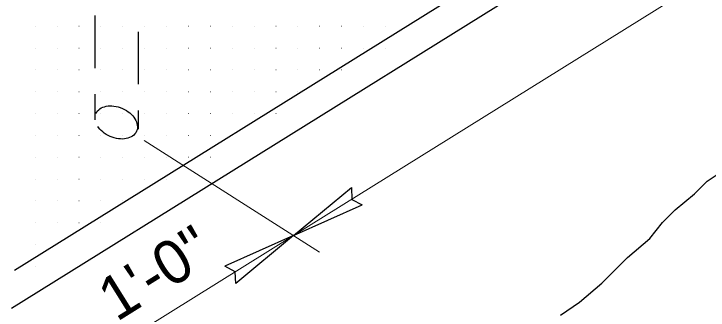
# Model space of a CAD drawing. Extents: x 1377 to 5086, y 253 to 2921.
# Drawn here: x 2147 to 2337.5, y 1696.4 to 1777.8 of the extents above; entities that cross this region are included whole.
import ezdxf

# ---------------------------------------------------------------- set-up
doc = ezdxf.new("R2010")
doc.units = 0
doc.header["$LTSCALE"] = 4.8
doc.linetypes.add('LONG_DASHED', pattern=[7.5, 6, -1.5])
doc.linetypes.add('MEDIUM_DASHED', pattern=[4.5, 3, -1.5])
doc.layers.add('1', color=7, linetype='Continuous', lineweight=13)

msp = doc.modelspace()

# ---------------------------------------------------------------- linework, layer by layer
at = {"layer": '1', "lineweight": 25}
for p, q in [((2147.191, 1707.401), (2692.641, 2047.477)), ((2146.412, 1696.997), (2692.514, 2037.478)), ((2223.752, 1716.906), (2239.608, 1730.099)), ((2223.752, 1716.906), (2242.579, 1725.334)), ((2223.734, 1716.918), (2204.907, 1708.488)), ((2223.734, 1716.918), (2207.878, 1703.723))]:
    msp.add_line(p, q, dxfattribs=at)
at = {"layer": '1', "linetype": 'MEDIUM_DASHED', "lineweight": 25}
for p, q in [((2169.262, 1798.923), (2169.262, 1748.681)), ((2181.12, 1794.478), (2181.12, 1746.124))]:
    msp.add_line(p, q, dxfattribs=at)
at = {"layer": '1'}
for p, q in [((2152.848, 1774.429), (2152.878, 1774.429)), ((2152.878, 1774.429), (2152.908, 1774.429)), ((2158.878, 1774.429), (2158.908, 1774.429)), ((2164.878, 1774.429), (2164.908, 1774.429)), ((2170.878, 1774.429), (2170.908, 1774.429)), ((2176.878, 1774.429), (2176.908, 1774.429)), ((2182.878, 1774.429), (2182.908, 1774.429)), ((2188.878, 1774.429), (2188.908, 1774.429)), ((2194.878, 1774.429), (2194.908, 1774.429)), ((2194.908, 1774.429), (2194.938, 1774.429)), ((2200.908, 1774.429), (2200.938, 1774.429)), ((2206.908, 1774.429), (2206.938, 1774.429)), ((2212.908, 1774.429), (2212.938, 1774.429)), ((2218.908, 1774.429), (2218.938, 1774.429)), ((2224.908, 1774.429), (2224.938, 1774.429)), ((2230.908, 1774.429), (2230.938, 1774.429)), ((2236.908, 1774.429), (2236.938, 1774.429)), ((2236.938, 1774.429), (2236.968, 1774.429)), ((2242.938, 1774.429), (2242.968, 1774.429)), ((2248.938, 1774.429), (2248.968, 1774.429)), ((2254.938, 1774.429), (2254.968, 1774.429)), ((2152.848, 1768.429), (2152.878, 1768.429)), ((2152.878, 1768.429), (2152.908, 1768.429)), ((2158.878, 1768.429), (2158.908, 1768.429)), ((2164.878, 1768.429), (2164.908, 1768.429)), ((2170.878, 1768.429), (2170.908, 1768.429)), ((2176.878, 1768.429), (2176.908, 1768.429)), ((2182.878, 1768.429), (2182.908, 1768.429)), ((2188.878, 1768.429), (2188.908, 1768.429)), ((2194.878, 1768.429), (2194.908, 1768.429)), ((2194.908, 1768.429), (2194.938, 1768.429)), ((2200.908, 1768.429), (2200.938, 1768.429)), ((2206.908, 1768.429), (2206.938, 1768.429)), ((2212.908, 1768.429), (2212.938, 1768.429)), ((2218.908, 1768.429), (2218.938, 1768.429)), ((2224.908, 1768.429), (2224.938, 1768.429)), ((2230.908, 1768.429), (2230.938, 1768.429)), ((2236.908, 1768.429), (2236.938, 1768.429)), ((2236.938, 1768.429), (2236.968, 1768.429)), ((2242.938, 1768.429), (2242.968, 1768.429)), ((2248.938, 1768.429), (2248.968, 1768.429)), ((2152.848, 1762.429), (2152.878, 1762.429)), ((2152.878, 1762.429), (2152.908, 1762.429)), ((2158.878, 1762.429), (2158.908, 1762.429)), ((2164.878, 1762.429), (2164.908, 1762.429)), ((2170.878, 1762.429), (2170.908, 1762.429)), ((2176.878, 1762.429), (2176.908, 1762.429)), ((2182.878, 1762.429), (2182.908, 1762.429)), ((2188.878, 1762.429), (2188.908, 1762.429)), ((2194.878, 1762.429), (2194.908, 1762.429)), ((2194.908, 1762.429), (2194.938, 1762.429)), ((2200.908, 1762.429), (2200.938, 1762.429)), ((2206.908, 1762.429), (2206.938, 1762.429)), ((2212.908, 1762.429), (2212.938, 1762.429)), ((2218.908, 1762.429), (2218.938, 1762.429)), ((2224.908, 1762.429), (2224.938, 1762.429)), ((2230.908, 1762.429), (2230.938, 1762.429)), ((2236.908, 1762.429), (2236.938, 1762.429)), ((2236.938, 1762.429), (2236.968, 1762.429)), ((2152.848, 1756.429), (2152.878, 1756.429)), ((2152.878, 1756.429), (2152.908, 1756.429)), ((2158.878, 1756.429), (2158.908, 1756.429)), ((2164.878, 1756.429), (2164.908, 1756.429)), ((2170.878, 1756.429), (2170.908, 1756.429)), ((2176.878, 1756.429), (2176.908, 1756.429)), ((2182.878, 1756.429), (2182.908, 1756.429)), ((2188.878, 1756.429), (2188.908, 1756.429)), ((2194.878, 1756.429), (2194.908, 1756.429)), ((2194.908, 1756.429), (2194.938, 1756.429)), ((2200.908, 1756.429), (2200.938, 1756.429)), ((2206.908, 1756.429), (2206.938, 1756.429)), ((2212.908, 1756.429), (2212.938, 1756.429)), ((2218.908, 1756.429), (2218.938, 1756.429)), ((2224.908, 1756.429), (2224.938, 1756.429)), ((2152.848, 1750.429), (2152.878, 1750.429)), ((2152.878, 1750.429), (2152.908, 1750.429)), ((2158.878, 1750.429), (2158.908, 1750.429)), ((2164.878, 1750.429), (2164.908, 1750.429)), ((2170.878, 1750.429), (2170.908, 1750.429)), ((2176.878, 1750.429), (2176.908, 1750.429)), ((2182.878, 1750.429), (2182.908, 1750.429)), ((2188.878, 1750.429), (2188.908, 1750.429)), ((2194.878, 1750.429), (2194.908, 1750.429)), ((2194.908, 1750.429), (2194.938, 1750.429)), ((2200.908, 1750.429), (2200.938, 1750.429)), ((2206.908, 1750.429), (2206.938, 1750.429)), ((2212.908, 1750.429), (2212.938, 1750.429)), ((2218.908, 1750.429), (2218.938, 1750.429)), ((2152.848, 1744.429), (2152.878, 1744.429)), ((2152.878, 1744.429), (2152.908, 1744.429)), ((2158.878, 1744.429), (2158.908, 1744.429)), ((2164.878, 1744.429), (2164.908, 1744.429)), ((2170.878, 1744.429), (2170.908, 1744.429)), ((2176.878, 1744.429), (2176.908, 1744.429)), ((2182.878, 1744.429), (2182.908, 1744.429)), ((2188.878, 1744.429), (2188.908, 1744.429)), ((2194.878, 1744.429), (2194.908, 1744.429)), ((2194.908, 1744.429), (2194.938, 1744.429)), ((2200.908, 1744.429), (2200.938, 1744.429)), ((2206.908, 1744.429), (2206.938, 1744.429)), ((2182.732, 1743.062), (2230.845, 1712.383)), ((2152.848, 1738.429), (2152.878, 1738.429)), ((2152.878, 1738.429), (2152.908, 1738.429)), ((2158.878, 1738.429), (2158.908, 1738.429)), ((2164.878, 1738.429), (2164.908, 1738.429)), ((2170.878, 1738.429), (2170.908, 1738.429)), ((2176.878, 1738.429), (2176.908, 1738.429)), ((2182.878, 1738.429), (2182.908, 1738.429)), ((2188.878, 1738.429), (2188.908, 1738.429)), ((2194.878, 1738.429), (2194.908, 1738.429)), ((2194.908, 1738.429), (2194.938, 1738.429)), ((2200.908, 1738.429), (2200.938, 1738.429)), ((2152.848, 1732.429), (2152.878, 1732.429)), ((2152.878, 1732.429), (2152.908, 1732.429)), ((2158.878, 1732.429), (2158.908, 1732.429)), ((2164.878, 1732.429), (2164.908, 1732.429)), ((2170.878, 1732.429), (2170.908, 1732.429)), ((2176.878, 1732.429), (2176.908, 1732.429)), ((2182.878, 1732.429), (2182.908, 1732.429)), ((2188.878, 1732.429), (2188.908, 1732.429)), ((2152.848, 1726.429), (2152.878, 1726.429)), ((2152.878, 1726.429), (2152.908, 1726.429)), ((2158.878, 1726.429), (2158.908, 1726.429)), ((2164.878, 1726.429), (2164.908, 1726.429)), ((2170.878, 1726.429), (2170.908, 1726.429)), ((2176.878, 1726.429), (2176.908, 1726.429)), ((2152.848, 1720.429), (2152.878, 1720.429)), ((2152.878, 1720.429), (2152.908, 1720.429)), ((2158.878, 1720.429), (2158.908, 1720.429)), ((2164.878, 1720.429), (2164.908, 1720.429)), ((2170.878, 1720.429), (2170.908, 1720.429)), ((2152.848, 1714.429), (2152.878, 1714.429)), ((2152.878, 1714.429), (2152.908, 1714.429)), ((2158.878, 1714.429), (2158.908, 1714.429)), ((2152.848, 1708.429), (2152.878, 1708.429)), ((2152.878, 1708.429), (2152.908, 1708.429))]:
    msp.add_line(p, q, dxfattribs=at)
msp.add_lwpolyline([(2168.885, 1682.709), (2223.743, 1716.912), (2535.346, 1911.188)], dxfattribs=at)
at = {"layer": '1', "lineweight": 25}
for points in [[(2296.933, 1695.104), (2302.184, 1698.606), (2308.311, 1703.857), (2311.812, 1707.358), (2315.313, 1710.858), (2321.44, 1716.111), (2324.941, 1720.487), (2328.443, 1723.988), (2333.693, 1728.364), (2337.194, 1731.866), (2342.446, 1735.367)], [(2239.608, 1730.099), (2239.767, 1726.857), (2242.579, 1725.334)], [(2207.878, 1703.723), (2207.719, 1706.968), (2204.907, 1708.488)]]:
    msp.add_lwpolyline(points, dxfattribs=at)
at = {"layer": '1', "linetype": 'LONG_DASHED', "lineweight": 25}
msp.add_ellipse((2175.109, 1747.992), major_axis=(-5.566, 2.435), ratio=0.691916, dxfattribs=at)

# ---------------------------------------------------------------- texts
at = {"layer": '1'}
msp.add_text("1'-0''", height=12, rotation=32, dxfattribs=at).set_placement((2175.195, 1693.091))

doc.saveas('drawing.dxf')
